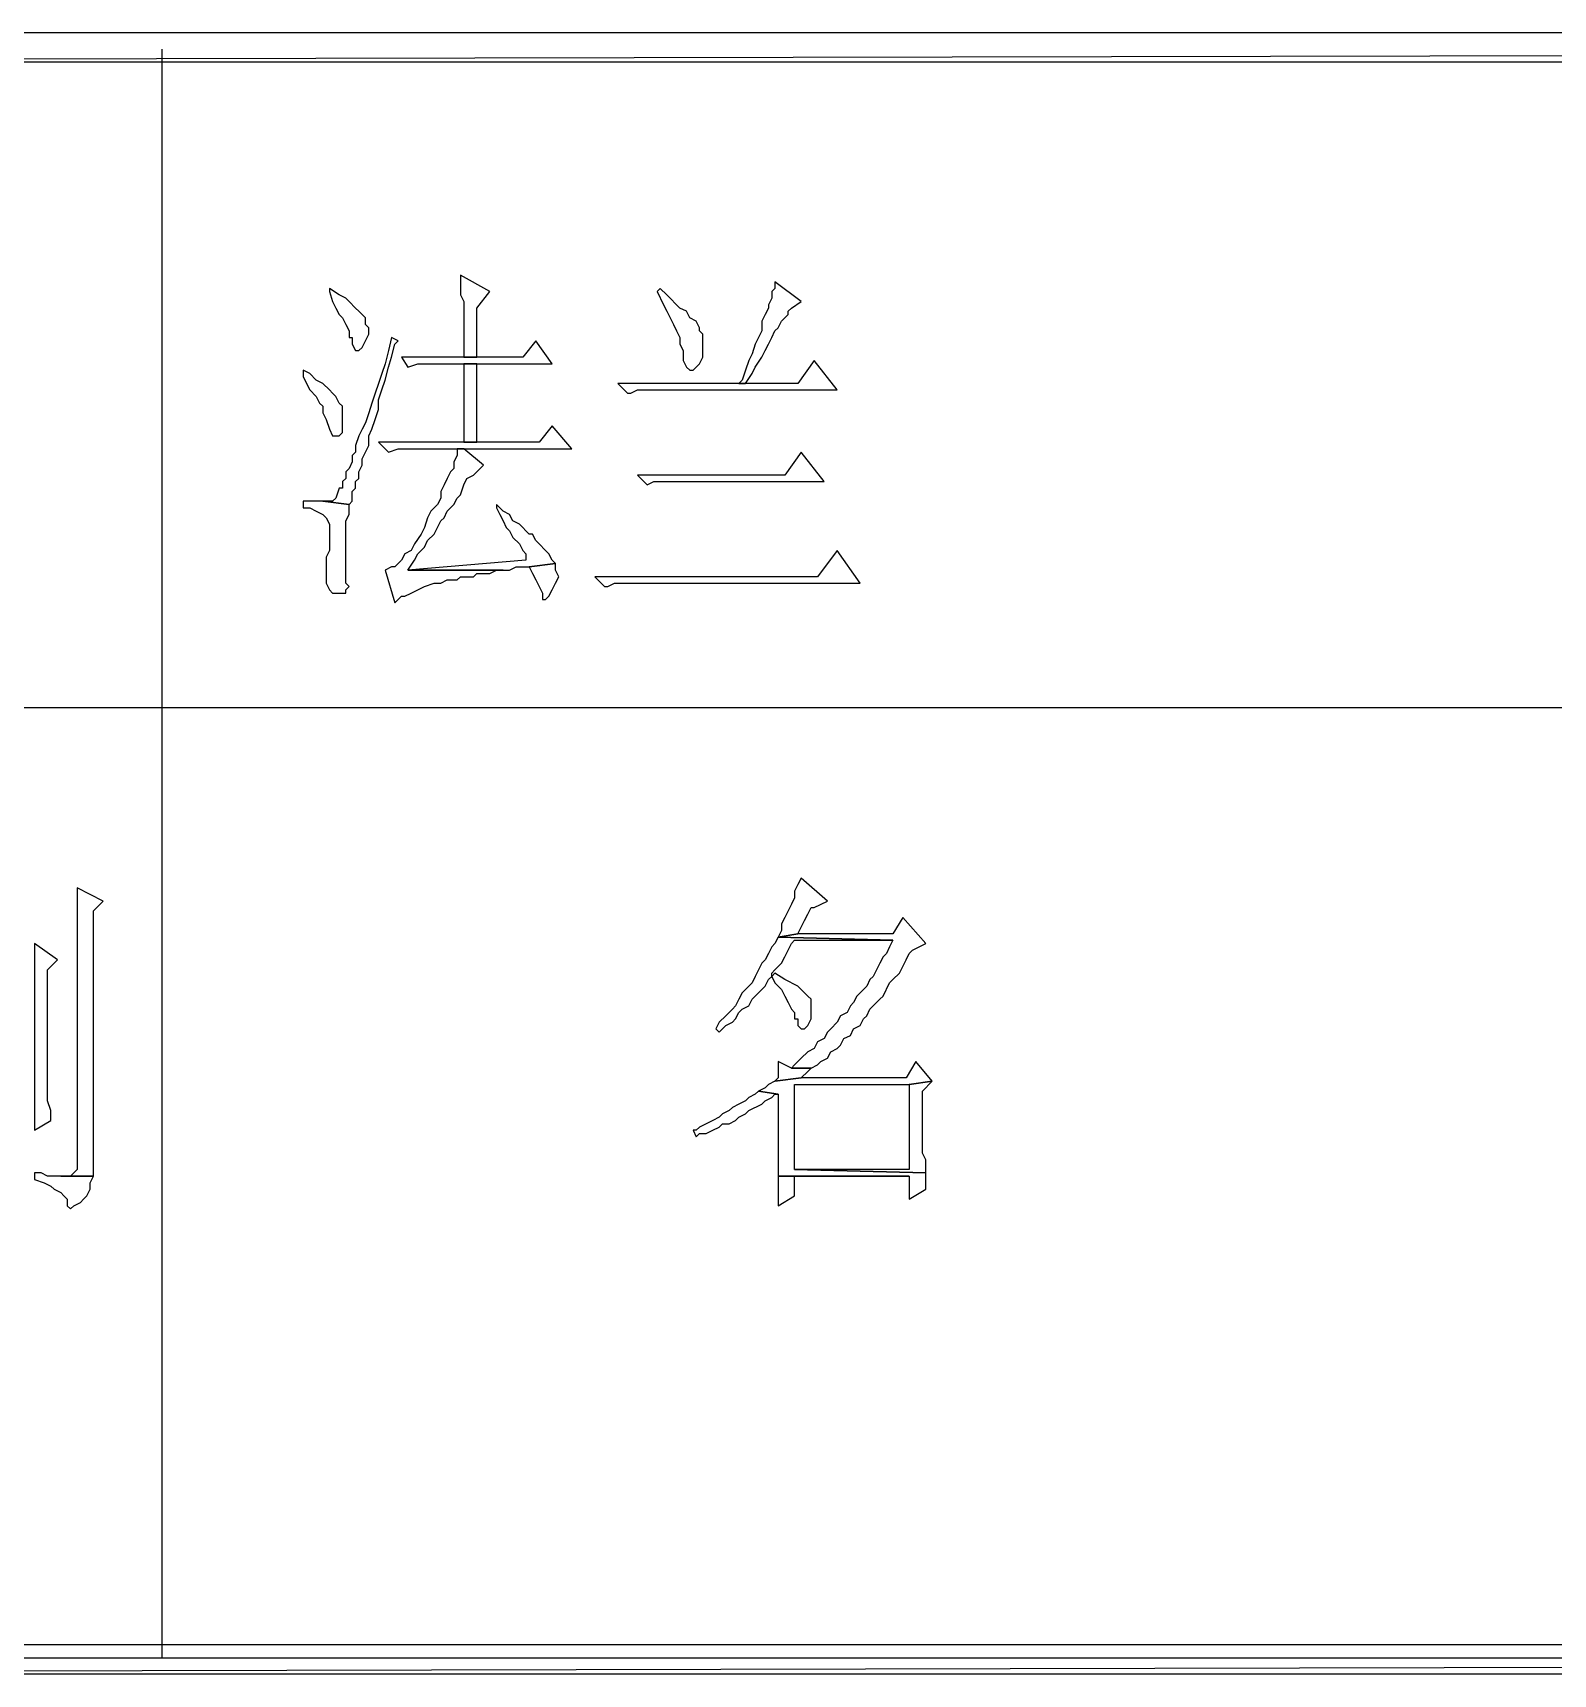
# Model space of a CAD drawing. Extents: x -15.4 to 0.8, y 0.3 to 11.8.
# Drawn here: x -14.1142 to -13.7275, y 6.0911 to 6.5086 of the extents above; entities that cross this region are included whole.
import ezdxf

# ---------------------------------------------------------------- set-up
doc = ezdxf.new("R2010")
doc.units = 0
doc.header["$MEASUREMENT"] = 0
doc.linetypes.add('AUSGEZOGEN', pattern=[0])
doc.layers.get('0').update_dxf_attribs({"linetype": 'AUSGEZOGEN'})

msp = doc.modelspace()

# ---------------------------------------------------------------- linework, layer by layer
for points in [[(-14.50878, 6.50856), (-14.50878, 6.50106), (-14.50878, 6.50106), (-11.15878, 6.50856), (-14.50878, 6.50856)], [(-14.50878, 6.50106), (-11.15878, 6.50856), (-11.15878, 6.50856), (-11.15878, 6.50106), (-14.50878, 6.50106)], [(-14.08128, 6.09523), (-14.08128, 6.5044)], [(-14.00545, 6.4469), (-14.00545, 6.4419), (-14.00545, 6.4419), (-14.00461, 6.44023), (-14.00461, 6.44023), (-14.00461, 6.42606), (-14.00461, 6.42606), (-14.00128, 6.42606), (-14.00128, 6.42606), (-14.00128, 6.43856), (-14.00128, 6.43856), (-13.99795, 6.44273), (-14.00545, 6.4469)], [(-14.03878, 6.44356), (-14.03878, 6.44273), (-14.03878, 6.44273), (-14.03795, 6.44023), (-14.03795, 6.44023), (-14.03711, 6.43856), (-14.03711, 6.43856), (-14.03628, 6.4369), (-14.03628, 6.4369), (-14.03545, 6.43606), (-14.03545, 6.43606), (-14.03461, 6.4344), (-14.03461, 6.4344), (-14.03378, 6.43273), (-14.03378, 6.43273), (-14.03378, 6.43106), (-14.03378, 6.43106), (-14.03295, 6.43106), (-14.03295, 6.43106), (-14.03295, 6.4294), (-14.03295, 6.4294), (-14.03211, 6.42773), (-14.03211, 6.42773), (-14.03128, 6.42773), (-14.03128, 6.42773), (-14.03045, 6.42856), (-14.03045, 6.42856), (-14.02961, 6.43023), (-14.02961, 6.43023), (-14.02878, 6.4319), (-14.02878, 6.4319), (-14.02878, 6.43356), (-14.02878, 6.43356), (-14.02961, 6.4344), (-14.02961, 6.4344), (-14.02961, 6.43606), (-14.02961, 6.43606), (-14.03045, 6.4369), (-14.03045, 6.4369), (-14.03128, 6.43773), (-14.03128, 6.43773), (-14.03211, 6.43856), (-14.03211, 6.43856), (-14.03378, 6.44023), (-14.03378, 6.44023), (-14.03461, 6.44106), (-14.03461, 6.44106), (-14.03628, 6.4419), (-14.03628, 6.4419), (-14.03878, 6.44356), (-14.03878, 6.44356)], [(-13.95461, 6.44356), (-13.95545, 6.44273), (-13.95545, 6.44273), (-13.95378, 6.4394), (-13.95378, 6.4394), (-13.95295, 6.43773), (-13.95295, 6.43773), (-13.95211, 6.43606), (-13.95211, 6.43606), (-13.95128, 6.4344), (-13.95128, 6.4344), (-13.95045, 6.43273), (-13.95045, 6.43273), (-13.94961, 6.43106), (-13.94961, 6.43106), (-13.94961, 6.4294), (-13.94961, 6.4294), (-13.94878, 6.42773), (-13.94878, 6.42773), (-13.94878, 6.42523), (-13.94878, 6.42523), (-13.94795, 6.42356), (-13.94795, 6.42356), (-13.94711, 6.42273), (-13.94711, 6.42273), (-13.94628, 6.42273), (-13.94628, 6.42273), (-13.94545, 6.42356), (-13.94545, 6.42356), (-13.94461, 6.4244), (-13.94461, 6.4244), (-13.94378, 6.42606), (-13.94378, 6.42606), (-13.94378, 6.4319), (-13.94378, 6.4319), (-13.94461, 6.43273), (-13.94461, 6.43273), (-13.94461, 6.43356), (-13.94461, 6.43356), (-13.94545, 6.43523), (-13.94545, 6.43523), (-13.94711, 6.43606), (-13.94711, 6.43606), (-13.94795, 6.43773), (-13.94795, 6.43773), (-13.94961, 6.43856), (-13.94961, 6.43856), (-13.95295, 6.4419), (-13.95461, 6.44356)], [(-13.92545, 6.44523), (-13.92545, 6.44356), (-13.92545, 6.44356), (-13.92628, 6.44273), (-13.92628, 6.44273), (-13.92628, 6.44106), (-13.92628, 6.44106), (-13.92711, 6.4394), (-13.92711, 6.4394), (-13.92711, 6.43856), (-13.92711, 6.43856), (-13.92795, 6.4369), (-13.92795, 6.4369), (-13.92878, 6.43523), (-13.92878, 6.43523), (-13.92878, 6.43273), (-13.92878, 6.43273), (-13.92961, 6.43106), (-13.92961, 6.43106), (-13.93045, 6.4294), (-13.93045, 6.4294), (-13.93128, 6.4269), (-13.93128, 6.4269), (-13.93211, 6.42523), (-13.93211, 6.42523), (-13.93295, 6.42273), (-13.93295, 6.42273), (-13.93378, 6.42023), (-13.93378, 6.42023), (-13.93461, 6.4194), (-13.93461, 6.4194), (-13.93295, 6.4194), (-13.93295, 6.4194), (-13.93128, 6.4219), (-13.93128, 6.4219), (-13.93045, 6.42356), (-13.93045, 6.42356), (-13.92878, 6.42606), (-13.92878, 6.42606), (-13.92795, 6.42773), (-13.92795, 6.42773), (-13.92711, 6.4294), (-13.92711, 6.4294), (-13.92628, 6.43106), (-13.92628, 6.43106), (-13.92545, 6.43273), (-13.92545, 6.43273), (-13.92461, 6.43356), (-13.92461, 6.43356), (-13.92378, 6.43523), (-13.92378, 6.43523), (-13.92295, 6.43606), (-13.92295, 6.43606), (-13.92211, 6.4369), (-13.92211, 6.4369), (-13.92211, 6.43773), (-13.92211, 6.43773), (-13.92128, 6.43856), (-13.92128, 6.43856), (-13.91878, 6.44023), (-13.92545, 6.44523)], [(-14.02295, 6.43106), (-14.02378, 6.42773), (-14.02378, 6.42773), (-14.02461, 6.4244), (-14.02461, 6.4244), (-14.02545, 6.4219), (-14.02545, 6.4219), (-14.02628, 6.4194), (-14.02628, 6.4194), (-14.02711, 6.4169), (-14.02711, 6.4169), (-14.02795, 6.4144), (-14.02795, 6.4144), (-14.02878, 6.4119), (-14.02878, 6.4119), (-14.02961, 6.4094), (-14.02961, 6.4094), (-14.03045, 6.40773), (-14.03045, 6.40773), (-14.03128, 6.40606), (-14.03128, 6.40606), (-14.03211, 6.40356), (-14.03211, 6.40356), (-14.03211, 6.4019), (-14.03211, 6.4019), (-14.03295, 6.40106), (-14.03295, 6.40106), (-14.03295, 6.3994), (-14.03295, 6.3994), (-14.03378, 6.39773), (-14.03378, 6.39773), (-14.03461, 6.3969), (-14.03461, 6.3969), (-14.03461, 6.39523), (-14.03461, 6.39523), (-14.03545, 6.3944), (-14.03545, 6.3944), (-14.03545, 6.39273), (-14.03545, 6.39273), (-14.03628, 6.39273), (-14.03628, 6.39273), (-14.03711, 6.39023), (-14.03711, 6.39023), (-14.03795, 6.3894), (-14.03795, 6.3894), (-14.04045, 6.3894), (-14.04045, 6.3894), (-14.03378, 6.38856), (-14.03378, 6.38856), (-14.03295, 6.3894), (-14.03295, 6.3894), (-14.03295, 6.3919), (-14.03295, 6.3919), (-14.03211, 6.39273), (-14.03211, 6.39273), (-14.03211, 6.3944), (-14.03211, 6.3944), (-14.03128, 6.39523), (-14.03128, 6.39523), (-14.03128, 6.3969), (-14.03128, 6.3969), (-14.03045, 6.39856), (-14.03045, 6.39856), (-14.03045, 6.40023), (-14.03045, 6.40023), (-14.02961, 6.4019), (-14.02961, 6.4019), (-14.02878, 6.40356), (-14.02878, 6.40356), (-14.02878, 6.40606), (-14.02878, 6.40606), (-14.02795, 6.40773), (-14.02795, 6.40773), (-14.02711, 6.41023), (-14.02711, 6.41023), (-14.02628, 6.41273), (-14.02628, 6.41273), (-14.02628, 6.41523), (-14.02628, 6.41523), (-14.02545, 6.41773), (-14.02545, 6.41773), (-14.02461, 6.42023), (-14.02461, 6.42023), (-14.02378, 6.42356), (-14.02378, 6.42356), (-14.02295, 6.42606), (-14.02295, 6.42606), (-14.02211, 6.4294), (-14.02211, 6.4294), (-14.02128, 6.43023), (-14.02295, 6.43106)], [(-13.98628, 6.43023), (-13.98961, 6.42606), (-13.98961, 6.42606), (-14.02045, 6.42606), (-14.02045, 6.42606), (-14.01878, 6.42356), (-14.01878, 6.42356), (-14.01628, 6.4244), (-14.01628, 6.4244), (-13.98211, 6.4244), (-13.98628, 6.43023)], [(-14.04545, 6.42273), (-14.04545, 6.42106), (-14.04545, 6.42106), (-14.04378, 6.41773), (-14.04378, 6.41773), (-14.04211, 6.41606), (-14.04211, 6.41606), (-14.04128, 6.4144), (-14.04128, 6.4144), (-14.04045, 6.41356), (-14.04045, 6.41356), (-14.04045, 6.4119), (-14.04045, 6.4119), (-14.03961, 6.41023), (-14.03961, 6.41023), (-14.03878, 6.40773), (-14.03878, 6.40773), (-14.03795, 6.40606), (-14.03795, 6.40606), (-14.03628, 6.40606), (-14.03628, 6.40606), (-14.03545, 6.4069), (-14.03545, 6.4069), (-14.03545, 6.41356), (-14.03545, 6.41356), (-14.03628, 6.4144), (-14.03628, 6.4144), (-14.03711, 6.41606), (-14.03711, 6.41606), (-14.03795, 6.4169), (-14.03795, 6.4169), (-14.03878, 6.41773), (-14.03878, 6.41773), (-14.04045, 6.4194), (-14.04045, 6.4194), (-14.04211, 6.42023), (-14.04211, 6.42023), (-14.04378, 6.4219), (-14.04545, 6.42273)], [(-14.00128, 6.4044), (-14.00128, 6.4244), (-14.00128, 6.4244), (-14.00461, 6.4244), (-14.00461, 6.4244), (-14.00461, 6.4044), (-14.00461, 6.4044), (-14.00128, 6.4044), (-14.00128, 6.4044)], [(-13.91545, 6.42523), (-13.91961, 6.4194), (-13.91961, 6.4194), (-13.96545, 6.4194), (-13.96545, 6.4194), (-13.96295, 6.4169), (-13.96295, 6.4169), (-13.96211, 6.4169), (-13.96211, 6.4169), (-13.96045, 6.41773), (-13.96045, 6.41773), (-13.90961, 6.41773), (-13.91545, 6.42523)], [(-13.98211, 6.40856), (-13.98545, 6.4044), (-13.98545, 6.4044), (-14.02628, 6.4044), (-14.02628, 6.4044), (-14.02378, 6.4019), (-14.02378, 6.4019), (-14.02128, 6.40273), (-14.02128, 6.40273), (-13.97711, 6.40273), (-13.98211, 6.40856)], [(-14.00461, 6.40273), (-14.00628, 6.40273), (-14.00628, 6.40273), (-14.00628, 6.40106), (-14.00628, 6.40106), (-14.00711, 6.3994), (-14.00711, 6.3994), (-14.00711, 6.39773), (-14.00711, 6.39773), (-14.00795, 6.3969), (-14.00795, 6.3969), (-14.00878, 6.39523), (-14.00878, 6.39523), (-14.00961, 6.39356), (-14.00961, 6.39356), (-14.01045, 6.3919), (-14.01045, 6.3919), (-14.01045, 6.39023), (-14.01045, 6.39023), (-14.01128, 6.38856), (-14.01128, 6.38856), (-14.01295, 6.3869), (-14.01295, 6.3869), (-14.01378, 6.38523), (-14.01378, 6.38523), (-14.01461, 6.38273), (-14.01461, 6.38273), (-14.01545, 6.38106), (-14.01545, 6.38106), (-14.01711, 6.37856), (-14.01711, 6.37856), (-14.01795, 6.3769), (-14.01795, 6.3769), (-14.01961, 6.37606), (-14.01961, 6.37606), (-14.02045, 6.3744), (-14.02045, 6.3744), (-14.02128, 6.37356), (-14.02128, 6.37356), (-14.02211, 6.37273), (-14.02211, 6.37273), (-14.02295, 6.37273), (-14.02295, 6.37273), (-14.02461, 6.3719), (-14.02461, 6.3719), (-14.02211, 6.36356), (-14.02211, 6.36356), (-14.02128, 6.3644), (-14.02128, 6.3644), (-14.02045, 6.36523), (-14.02045, 6.36523), (-14.01961, 6.36523), (-14.01961, 6.36523), (-14.01795, 6.36606), (-14.01795, 6.36606), (-14.01628, 6.3669), (-14.01628, 6.3669), (-14.01461, 6.36773), (-14.01461, 6.36773), (-14.01211, 6.36856), (-14.01211, 6.36856), (-14.01045, 6.36856), (-14.01045, 6.36856), (-14.00878, 6.3694), (-14.00878, 6.3694), (-14.00628, 6.3694), (-14.00628, 6.3694), (-14.00545, 6.37023), (-14.00545, 6.37023), (-14.00211, 6.37023), (-14.00211, 6.37023), (-14.00128, 6.37106), (-14.00128, 6.37106), (-13.99795, 6.37106), (-13.99795, 6.37106), (-13.99628, 6.3719), (-13.99628, 6.3719), (-13.99461, 6.3719), (-13.99461, 6.3719), (-14.01878, 6.3719), (-14.01878, 6.3719), (-14.01711, 6.3744), (-14.01711, 6.3744), (-14.01628, 6.37606), (-14.01628, 6.37606), (-14.01461, 6.37773), (-14.01461, 6.37773), (-14.01378, 6.3794), (-14.01378, 6.3794), (-14.01211, 6.38106), (-14.01211, 6.38106), (-14.01128, 6.38273), (-14.01128, 6.38273), (-14.01045, 6.3844), (-14.01045, 6.3844), (-14.00961, 6.38523), (-14.00961, 6.38523), (-14.00878, 6.3869), (-14.00878, 6.3869), (-14.00795, 6.38773), (-14.00795, 6.38773), (-14.00711, 6.38856), (-14.00711, 6.38856), (-14.00628, 6.39023), (-14.00628, 6.39023), (-14.00545, 6.39106), (-14.00545, 6.39106), (-14.00461, 6.39356), (-14.00461, 6.39356), (-14.00378, 6.39523), (-14.00378, 6.39523), (-14.00211, 6.39606), (-14.00211, 6.39606), (-14.00128, 6.3969), (-14.00128, 6.3969), (-14.00045, 6.39773), (-14.00045, 6.39773), (-13.99961, 6.39856), (-14.00461, 6.40273)], [(-13.91878, 6.4019), (-13.92295, 6.39606), (-13.92295, 6.39606), (-13.96045, 6.39606), (-13.96045, 6.39606), (-13.95795, 6.39356), (-13.95795, 6.39356), (-13.95628, 6.3944), (-13.95628, 6.3944), (-13.91295, 6.3944), (-13.91878, 6.4019)], [(-14.04545, 6.3894), (-14.04545, 6.38773), (-14.04545, 6.38773), (-14.04378, 6.38773), (-14.04378, 6.38773), (-14.04211, 6.3869), (-14.04211, 6.3869), (-14.04045, 6.38606), (-14.04045, 6.38606), (-14.03961, 6.38523), (-14.03961, 6.38523), (-14.03878, 6.38356), (-14.03878, 6.38356), (-14.03878, 6.3769), (-14.03878, 6.3769), (-14.03961, 6.37523), (-14.03961, 6.37523), (-14.03961, 6.36856), (-14.03961, 6.36856), (-14.03878, 6.3669), (-14.03878, 6.3669), (-14.03795, 6.36606), (-14.03795, 6.36606), (-14.03461, 6.36606), (-14.03461, 6.36606), (-14.03461, 6.3669), (-14.03461, 6.3669), (-14.03378, 6.36773), (-14.03378, 6.36773), (-14.03461, 6.36856), (-14.03461, 6.36856), (-14.03461, 6.3844), (-14.03461, 6.3844), (-14.03378, 6.38606), (-14.03378, 6.38606), (-14.03378, 6.38856), (-14.03378, 6.38856), (-14.04045, 6.3894), (-14.04045, 6.3894), (-14.04461, 6.3894), (-14.04545, 6.3894)], [(-13.99628, 6.38856), (-13.99628, 6.38773), (-13.99628, 6.38773), (-13.99545, 6.38606), (-13.99545, 6.38606), (-13.99461, 6.3844), (-13.99461, 6.3844), (-13.99378, 6.38273), (-13.99378, 6.38273), (-13.99295, 6.3819), (-13.99295, 6.3819), (-13.99211, 6.38023), (-13.99211, 6.38023), (-13.99045, 6.37856), (-13.99045, 6.37856), (-13.98961, 6.3769), (-13.98961, 6.3769), (-13.98878, 6.37606), (-13.98878, 6.37606), (-13.98878, 6.3744), (-13.98878, 6.3744), (-14.01878, 6.3719), (-14.01878, 6.3719), (-13.99295, 6.3719), (-13.99295, 6.3719), (-13.99128, 6.37273), (-13.99128, 6.37273), (-13.98795, 6.37273), (-13.98795, 6.37273), (-13.98128, 6.37356), (-13.98128, 6.37356), (-13.98211, 6.3744), (-13.98211, 6.3744), (-13.98295, 6.37606), (-13.98295, 6.37606), (-13.98378, 6.3769), (-13.98378, 6.3769), (-13.98545, 6.37856), (-13.98545, 6.37856), (-13.98628, 6.3794), (-13.98628, 6.3794), (-13.98711, 6.38106), (-13.98711, 6.38106), (-13.98795, 6.38106), (-13.98795, 6.38106), (-13.98878, 6.3819), (-13.98878, 6.3819), (-13.98961, 6.38273), (-13.98961, 6.38273), (-13.99045, 6.38356), (-13.99045, 6.38356), (-13.99211, 6.3844), (-13.99211, 6.3844), (-13.99295, 6.38606), (-13.99295, 6.38606), (-13.99461, 6.3869), (-13.99628, 6.38856)], [(-13.90961, 6.3769), (-13.91461, 6.37023), (-13.91461, 6.37023), (-13.97128, 6.37023), (-13.97128, 6.37023), (-13.96878, 6.36773), (-13.96878, 6.36773), (-13.96795, 6.36773), (-13.96795, 6.36773), (-13.96628, 6.36856), (-13.96628, 6.36856), (-13.90378, 6.36856), (-13.90961, 6.3769)], [(-13.98128, 6.37356), (-13.98795, 6.37273), (-13.98795, 6.37273), (-13.98711, 6.37106), (-13.98711, 6.37106), (-13.98628, 6.3694), (-13.98628, 6.3694), (-13.98545, 6.36773), (-13.98545, 6.36773), (-13.98461, 6.36606), (-13.98461, 6.36606), (-13.98461, 6.3644), (-13.98461, 6.3644), (-13.98378, 6.3644), (-13.98378, 6.3644), (-13.98295, 6.36523), (-13.98295, 6.36523), (-13.98211, 6.3669), (-13.98211, 6.3669), (-13.98128, 6.36856), (-13.98128, 6.36856), (-13.98045, 6.37023), (-13.98045, 6.37023), (-13.98128, 6.3719), (-13.98128, 6.37356)], [(-11.15878, 6.3369), (-14.50878, 6.3369)], [(-13.91878, 6.29356), (-13.91961, 6.2919), (-13.91961, 6.2919), (-13.92045, 6.29023), (-13.92045, 6.29023), (-13.92045, 6.28856), (-13.92045, 6.28856), (-13.92128, 6.2869), (-13.92128, 6.2869), (-13.92211, 6.28523), (-13.92211, 6.28523), (-13.92295, 6.28356), (-13.92295, 6.28356), (-13.92378, 6.2819), (-13.92378, 6.2819), (-13.92378, 6.28023), (-13.92378, 6.28023), (-13.92461, 6.27856), (-13.92461, 6.27856), (-13.91961, 6.2794), (-13.91961, 6.2794), (-13.91878, 6.28106), (-13.91878, 6.28106), (-13.91795, 6.28273), (-13.91795, 6.28273), (-13.91711, 6.2844), (-13.91711, 6.2844), (-13.91628, 6.28606), (-13.91628, 6.28606), (-13.91545, 6.28606), (-13.91545, 6.28606), (-13.91211, 6.28773), (-13.91878, 6.29356)], [(-14.10295, 6.29106), (-14.10295, 6.2194), (-14.10295, 6.2194), (-14.10461, 6.21773), (-14.10461, 6.21773), (-14.10711, 6.21773), (-14.10711, 6.21773), (-14.09878, 6.21773), (-14.09878, 6.21773), (-14.09878, 6.28523), (-14.09878, 6.28523), (-14.09628, 6.28773), (-14.10295, 6.29106)], [(-13.89295, 6.28356), (-13.89545, 6.2794), (-13.89545, 6.2794), (-13.91961, 6.2794), (-13.91961, 6.2794), (-13.92461, 6.27856), (-13.92461, 6.27856), (-13.89545, 6.27773), (-13.89545, 6.27773), (-13.89628, 6.27606), (-13.89628, 6.27606), (-13.89711, 6.2744), (-13.89711, 6.2744), (-13.89795, 6.27356), (-13.89795, 6.27356), (-13.89878, 6.2719), (-13.89878, 6.2719), (-13.89961, 6.27023), (-13.89961, 6.27023), (-13.90045, 6.26856), (-13.90045, 6.26856), (-13.90128, 6.26773), (-13.90128, 6.26773), (-13.90211, 6.26606), (-13.90211, 6.26606), (-13.90378, 6.2644), (-13.90378, 6.2644), (-13.90461, 6.26356), (-13.90461, 6.26356), (-13.90545, 6.2619), (-13.90545, 6.2619), (-13.90628, 6.26106), (-13.90628, 6.26106), (-13.90711, 6.2594), (-13.90711, 6.2594), (-13.90878, 6.25856), (-13.90878, 6.25856), (-13.90961, 6.2569), (-13.90961, 6.2569), (-13.91128, 6.25523), (-13.91128, 6.25523), (-13.91211, 6.2544), (-13.91211, 6.2544), (-13.91295, 6.25273), (-13.91295, 6.25273), (-13.91461, 6.2519), (-13.91461, 6.2519), (-13.91545, 6.25023), (-13.91545, 6.25023), (-13.91711, 6.2494), (-13.91711, 6.2494), (-13.91878, 6.24773), (-13.91878, 6.24773), (-13.92045, 6.24606), (-13.92045, 6.24606), (-13.92128, 6.24523), (-13.92128, 6.24523), (-13.91628, 6.24523), (-13.91628, 6.24523), (-13.91461, 6.24606), (-13.91461, 6.24606), (-13.91378, 6.2469), (-13.91378, 6.2469), (-13.91211, 6.24773), (-13.91211, 6.24773), (-13.91128, 6.2494), (-13.91128, 6.2494), (-13.90961, 6.25023), (-13.90961, 6.25023), (-13.90878, 6.25106), (-13.90878, 6.25106), (-13.90795, 6.25273), (-13.90795, 6.25273), (-13.90628, 6.25356), (-13.90628, 6.25356), (-13.90545, 6.25523), (-13.90545, 6.25523), (-13.90378, 6.25606), (-13.90378, 6.25606), (-13.90295, 6.25773), (-13.90295, 6.25773), (-13.90211, 6.25856), (-13.90211, 6.25856), (-13.90128, 6.26023), (-13.90128, 6.26023), (-13.90045, 6.26106), (-13.90045, 6.26106), (-13.89878, 6.26273), (-13.89878, 6.26273), (-13.89795, 6.26356), (-13.89795, 6.26356), (-13.89628, 6.2669), (-13.89628, 6.2669), (-13.89545, 6.26773), (-13.89545, 6.26773), (-13.89378, 6.2694), (-13.89378, 6.2694), (-13.89295, 6.27106), (-13.89295, 6.27106), (-13.89211, 6.27273), (-13.89211, 6.27273), (-13.89128, 6.2744), (-13.89128, 6.2744), (-13.89045, 6.27523), (-13.89045, 6.27523), (-13.88711, 6.2769), (-13.89295, 6.28356)], [(-14.11378, 6.2769), (-14.11378, 6.2294), (-14.11378, 6.2294), (-14.10961, 6.2319), (-14.10961, 6.2319), (-14.10961, 6.2344), (-14.10961, 6.2344), (-14.11045, 6.2369), (-14.11045, 6.2369), (-14.11045, 6.27023), (-14.11045, 6.27023), (-14.10795, 6.27273), (-14.11378, 6.2769)], [(-13.92461, 6.27856), (-13.92545, 6.2769), (-13.92545, 6.2769), (-13.92628, 6.27606), (-13.92628, 6.27606), (-13.92711, 6.2744), (-13.92711, 6.2744), (-13.92795, 6.27273), (-13.92795, 6.27273), (-13.92878, 6.2719), (-13.92878, 6.2719), (-13.92961, 6.27023), (-13.92961, 6.27023), (-13.93045, 6.26856), (-13.93045, 6.26856), (-13.93128, 6.2669), (-13.93128, 6.2669), (-13.93295, 6.26523), (-13.93295, 6.26523), (-13.93378, 6.2644), (-13.93378, 6.2644), (-13.93461, 6.26273), (-13.93461, 6.26273), (-13.93545, 6.26106), (-13.93545, 6.26106), (-13.93628, 6.26023), (-13.93628, 6.26023), (-13.93795, 6.25856), (-13.93795, 6.25856), (-13.93961, 6.2569), (-13.93961, 6.2569), (-13.94045, 6.25523), (-13.94045, 6.25523), (-13.93961, 6.2544), (-13.93961, 6.2544), (-13.93795, 6.25606), (-13.93795, 6.25606), (-13.93628, 6.2569), (-13.93628, 6.2569), (-13.93545, 6.25773), (-13.93545, 6.25773), (-13.93461, 6.2594), (-13.93461, 6.2594), (-13.93378, 6.26023), (-13.93378, 6.26023), (-13.93211, 6.26106), (-13.93211, 6.26106), (-13.93128, 6.26273), (-13.93128, 6.26273), (-13.93045, 6.26356), (-13.93045, 6.26356), (-13.92878, 6.26523), (-13.92878, 6.26523), (-13.92795, 6.26606), (-13.92795, 6.26606), (-13.92711, 6.26773), (-13.92711, 6.26773), (-13.92628, 6.26856), (-13.92628, 6.26856), (-13.92628, 6.2694), (-13.92628, 6.2694), (-13.92545, 6.27023), (-13.92545, 6.27023), (-13.92378, 6.2719), (-13.92378, 6.2719), (-13.92295, 6.27356), (-13.92295, 6.27356), (-13.92211, 6.27523), (-13.92211, 6.27523), (-13.92128, 6.2769), (-13.92128, 6.2769), (-13.92045, 6.27773), (-13.92045, 6.27773), (-13.89545, 6.27773), (-13.92461, 6.27856)], [(-13.92545, 6.2694), (-13.92628, 6.26856), (-13.92628, 6.26856), (-13.92545, 6.2669), (-13.92545, 6.2669), (-13.92378, 6.26523), (-13.92378, 6.26523), (-13.92295, 6.26356), (-13.92295, 6.26356), (-13.92211, 6.2619), (-13.92211, 6.2619), (-13.92128, 6.26023), (-13.92128, 6.26023), (-13.92045, 6.2594), (-13.92045, 6.2594), (-13.92045, 6.25773), (-13.92045, 6.25773), (-13.91961, 6.25773), (-13.91961, 6.25773), (-13.91961, 6.25606), (-13.91961, 6.25606), (-13.91878, 6.25523), (-13.91878, 6.25523), (-13.91795, 6.25523), (-13.91795, 6.25523), (-13.91711, 6.25606), (-13.91711, 6.25606), (-13.91628, 6.25773), (-13.91628, 6.25773), (-13.91628, 6.26273), (-13.91628, 6.26273), (-13.91711, 6.26356), (-13.91711, 6.26356), (-13.91795, 6.2644), (-13.91795, 6.2644), (-13.91961, 6.26606), (-13.91961, 6.26606), (-13.92295, 6.26773), (-13.92295, 6.26773), (-13.92545, 6.2694), (-13.92545, 6.2694)], [(-13.88961, 6.2469), (-13.89211, 6.24273), (-13.89211, 6.24273), (-13.91878, 6.24273), (-13.91878, 6.24273), (-13.92545, 6.2419), (-13.92545, 6.2419), (-13.92711, 6.24106), (-13.92711, 6.24106), (-13.92795, 6.24023), (-13.92795, 6.24023), (-13.92961, 6.2394), (-13.92961, 6.2394), (-13.92461, 6.23856), (-13.92461, 6.23856), (-13.92461, 6.21773), (-13.92461, 6.21773), (-13.89128, 6.21773), (-13.89128, 6.21773), (-13.89128, 6.2119), (-13.89128, 6.2119), (-13.88711, 6.2144), (-13.88711, 6.2144), (-13.88711, 6.21856), (-13.88711, 6.21856), (-13.92045, 6.2194), (-13.92045, 6.2194), (-13.92045, 6.24106), (-13.92045, 6.24106), (-13.89128, 6.24106), (-13.89128, 6.24106), (-13.88545, 6.2419), (-13.88961, 6.2469)], [(-13.92461, 6.2469), (-13.92461, 6.24273), (-13.92461, 6.24273), (-13.92545, 6.2419), (-13.92545, 6.2419), (-13.91878, 6.24273), (-13.91878, 6.24273), (-13.91711, 6.2444), (-13.91711, 6.2444), (-13.91628, 6.24523), (-13.91628, 6.24523), (-13.92128, 6.24523), (-13.92461, 6.2469)], [(-13.88545, 6.2419), (-13.89128, 6.24106), (-13.89128, 6.24106), (-13.89128, 6.2194), (-13.89128, 6.2194), (-13.92045, 6.2194), (-13.92045, 6.2194), (-13.88711, 6.21856), (-13.88711, 6.21856), (-13.88711, 6.2219), (-13.88711, 6.2219), (-13.88795, 6.22356), (-13.88795, 6.22356), (-13.88795, 6.2394), (-13.88545, 6.2419)], [(-13.92961, 6.2394), (-13.93045, 6.23856), (-13.93045, 6.23856), (-13.93211, 6.23773), (-13.93211, 6.23773), (-13.93295, 6.2369), (-13.93295, 6.2369), (-13.93461, 6.23606), (-13.93461, 6.23606), (-13.93628, 6.23523), (-13.93628, 6.23523), (-13.93711, 6.2344), (-13.93711, 6.2344), (-13.93878, 6.23356), (-13.93878, 6.23356), (-13.93961, 6.23273), (-13.93961, 6.23273), (-13.94128, 6.2319), (-13.94128, 6.2319), (-13.94461, 6.23023), (-13.94461, 6.23023), (-13.94545, 6.2294), (-13.94545, 6.2294), (-13.94628, 6.2294), (-13.94628, 6.2294), (-13.94545, 6.22773), (-13.94545, 6.22773), (-13.94461, 6.22856), (-13.94461, 6.22856), (-13.94295, 6.22856), (-13.94295, 6.22856), (-13.94128, 6.2294), (-13.94128, 6.2294), (-13.93961, 6.23023), (-13.93961, 6.23023), (-13.93878, 6.23106), (-13.93878, 6.23106), (-13.93711, 6.23106), (-13.93711, 6.23106), (-13.93545, 6.2319), (-13.93545, 6.2319), (-13.93461, 6.23273), (-13.93461, 6.23273), (-13.93295, 6.23356), (-13.93295, 6.23356), (-13.93211, 6.2344), (-13.93211, 6.2344), (-13.92878, 6.23606), (-13.92878, 6.23606), (-13.92795, 6.2369), (-13.92795, 6.2369), (-13.92628, 6.23773), (-13.92628, 6.23773), (-13.92545, 6.23856), (-13.92545, 6.23856), (-13.92461, 6.23856), (-13.92961, 6.2394)], [(-14.11378, 6.21856), (-14.11378, 6.2169), (-14.11378, 6.2169), (-14.11128, 6.21606), (-14.11128, 6.21606), (-14.10961, 6.21523), (-14.10961, 6.21523), (-14.10878, 6.2144), (-14.10878, 6.2144), (-14.10711, 6.21356), (-14.10711, 6.21356), (-14.10628, 6.21273), (-14.10628, 6.21273), (-14.10545, 6.2119), (-14.10545, 6.2119), (-14.10545, 6.21023), (-14.10545, 6.21023), (-14.10461, 6.2094), (-14.10461, 6.2094), (-14.10378, 6.21023), (-14.10378, 6.21023), (-14.10211, 6.21106), (-14.10211, 6.21106), (-14.10128, 6.2119), (-14.10128, 6.2119), (-14.10045, 6.21273), (-14.10045, 6.21273), (-14.09961, 6.2144), (-14.09961, 6.2144), (-14.09961, 6.21606), (-14.09961, 6.21606), (-14.09878, 6.21773), (-14.09878, 6.21773), (-14.11045, 6.21773), (-14.11045, 6.21773), (-14.11211, 6.21856), (-14.11378, 6.21856)], [(-13.92461, 6.21773), (-13.92461, 6.21023), (-13.92461, 6.21023), (-13.92045, 6.21273), (-13.92045, 6.21273), (-13.92045, 6.21773), (-13.92045, 6.21773), (-13.89128, 6.21773), (-13.92461, 6.21773)], [(-14.50878, 6.09856), (-14.50878, 6.09106), (-14.50878, 6.09106), (-11.15878, 6.09856), (-14.50878, 6.09856)], [(-14.50878, 6.09106), (-11.15878, 6.09856), (-11.15878, 6.09856), (-11.15878, 6.09106), (-14.50878, 6.09106)], [(-14.91878, 6.09523), (-7.41878, 6.09523)]]:
    msp.add_lwpolyline(points)

doc.saveas('drawing.dxf')
